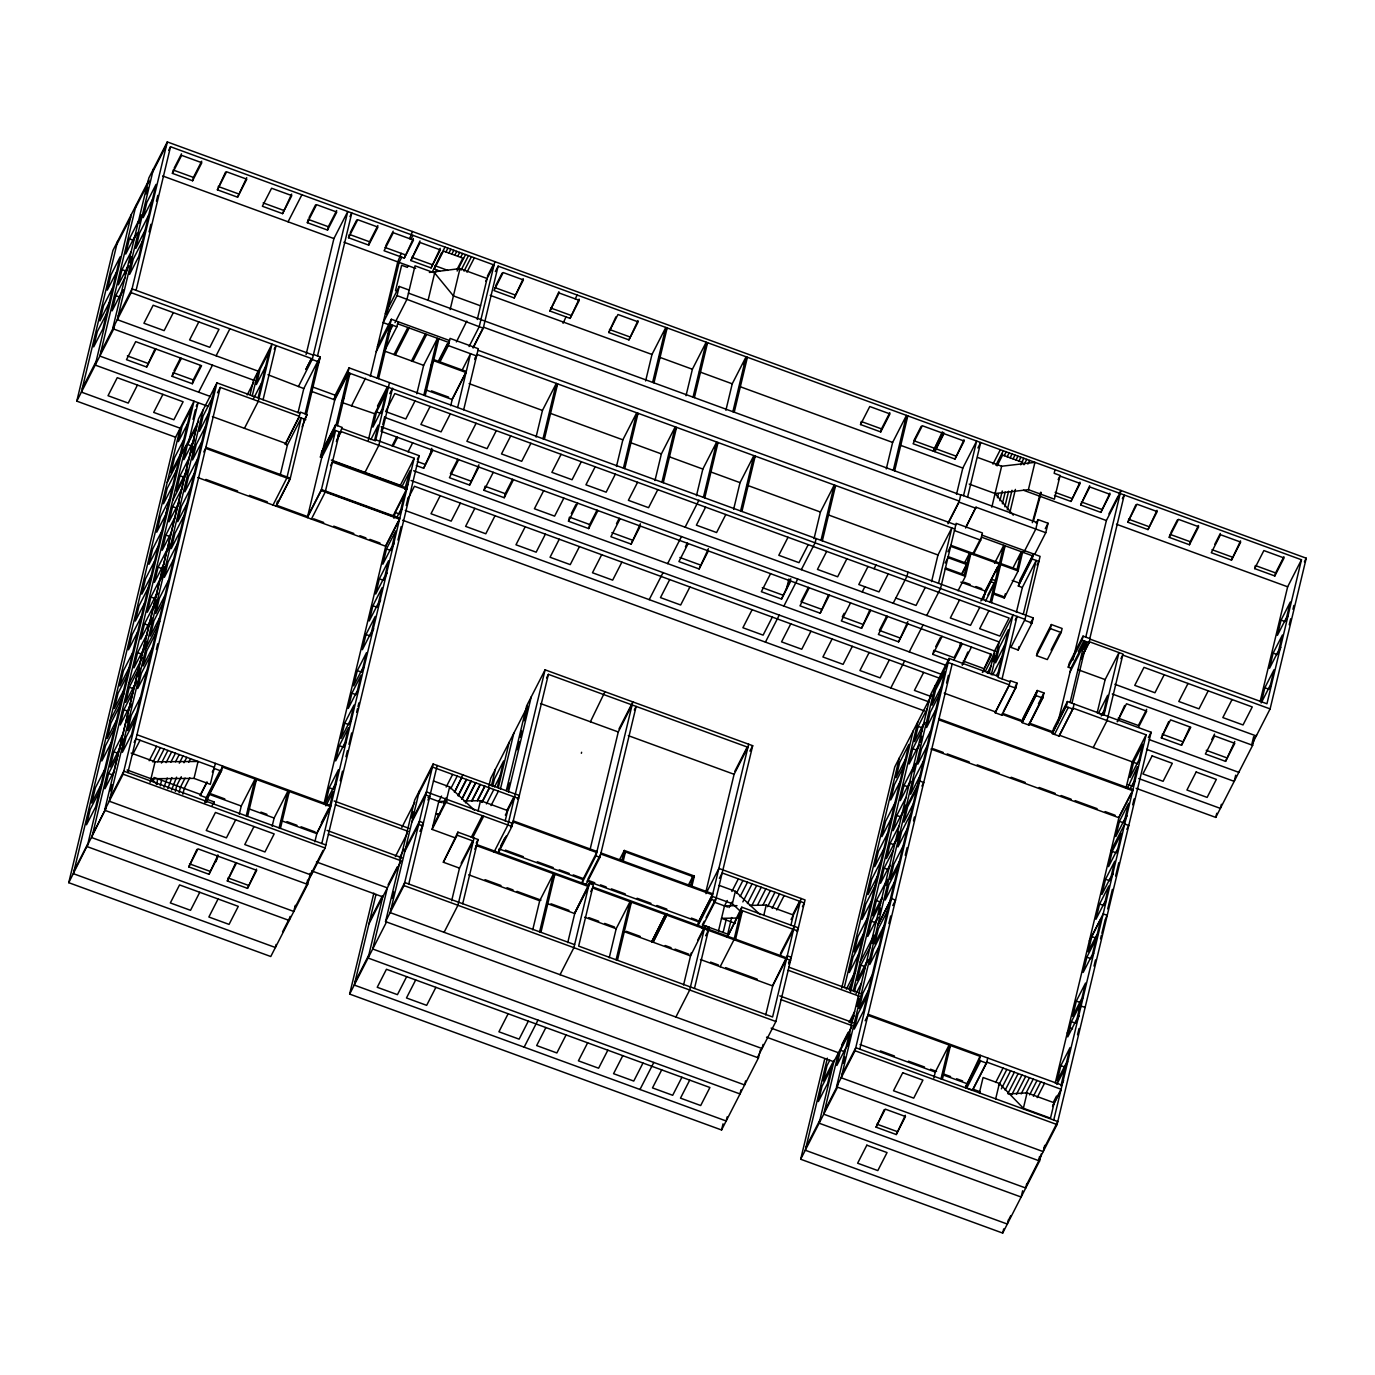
<?xml version="1.0" encoding="UTF-8"?>
<svg xmlns="http://www.w3.org/2000/svg" width="1375" height="1375" viewBox="0 0 1375 1375"><rect width="100%" height="100%" fill="white"/><g stroke="black" fill="none" stroke-linecap="round" stroke-linejoin="round"><path stroke-width="1.5" d="M290.194 916.386L289.214 920.477L87.192 846.639L194.03 401.191L175.588 437.233L76.794 401.139L112.939 250.422L148.912 180.125M117.545 241.416L81.4 392.116L180.194 428.227L73.356 873.675L275.378 947.495L276.1 944.453M131.381 214.38L95.236 365.097L207.934 406.278M136.005 205.356L99.859 356.073L210.667 396.584M124.987 277.595L115.758 295.608L112.114 310.853L121.327 292.823M131.227 251.591L121.997 269.603L118.336 284.848L127.566 266.819M138.6 220.808L129.37 238.838L125.727 254.066L134.939 236.053M125.125 274.897L128.803 265.684M254.564 380.531L112.698 328.677L148.844 177.959L167.286 141.917L1306.25 558.198L1270.105 708.916L1251.662 744.958L1253.639 736.691M129.594 262.711L131.089 256.455M139.098 223.094L141.092 214.741M146.094 193.892L147.606 187.636M153.45 168.953L117.305 319.67L258.173 371.164L252.192 396.137M112.698 328.677L131.141 292.634L167.286 141.917M149.067 231.894L150.889 224.28M156.441 201.128L157.816 195.405M136.091 290.348L170.517 146.747L494.02 264.98L485.719 281.205M172.408 173.37L181.62 155.358L201.833 162.731L192.603 180.761L172.408 173.37L173.198 170.019L193.411 177.409L201.713 161.184M200.613 365.544L193.239 379.964L173.027 372.591L172.133 376.338L192.328 383.728L201.558 365.698L135.695 341.636L126.483 359.666L146.678 367.039L154.963 348.872M192.603 180.761L193.411 177.409M217.388 189.819L226.6 171.789L246.812 179.18L237.583 197.192L217.388 189.819L225.569 172.047M310.389 873.039L307.656 884.417L270.772 956.519L68.75 882.681L175.588 437.233M192.328 383.728L193.239 379.964M237.583 197.192L246.692 177.633M185.659 446.308L91.798 837.616L293.82 911.453L295.298 905.334M193.033 419.358L195.319 409.836M117.82 755.494L108.591 773.506L104.947 788.752L114.159 770.722L196.728 426.456L187.516 444.469L183.855 459.714L193.084 441.684M123.028 733.752L113.816 751.781L110.155 767.009L119.384 748.997M133.117 691.711L123.888 709.741L120.244 724.969L129.456 706.939M138.531 669.161L129.302 687.191L125.641 702.419L134.87 684.406M146.798 634.631L137.586 652.661L133.925 667.889L143.155 649.877M153.691 605.894L144.478 623.923L140.817 639.152L150.047 621.122M160.153 578.978L150.923 597.008L147.28 612.236L156.492 594.206M167.32 549.123L158.091 567.136L154.43 582.381L163.659 564.352M175.055 517.034L165.842 535.064L162.181 550.292L171.411 532.28M181.827 488.589L172.614 506.619L168.953 521.847L178.183 503.817M189.234 457.738L180.005 475.75L176.361 490.995L185.573 472.966M188.083 444.314L198.069 402.669L196.23 406.278M307.656 884.417L104.655 810.236L198.498 418.911L216.941 382.869L300.042 413.239M110.361 790.9L111.856 784.661M121.344 745.13L122.839 738.891M126.827 722.236L128.322 715.997M137.809 676.466L139.803 668.147M144.787 647.384L146.266 641.18M150.253 624.611L151.731 618.389M154.223 608.042L156.2 599.758M161.167 579.047L164.158 566.62M168.128 550.034L169.623 543.83M191.503 452.598L192.998 446.342M203.105 409.905L109.261 801.213L311.283 875.05L312.28 870.873M214.998 386.684L131.622 734.319L122.392 752.331L126.053 737.103L135.283 719.091M104.655 810.236L123.097 774.177L216.941 382.869M156.372 649.464L157.73 643.758M127.875 772.612L220.258 387.389L299.303 416.281L285.261 444.228L287.409 445.019L301.245 417.983L286.842 478.019L273.023 505.055M282.562 213.641L291.792 195.611L271.597 188.237L262.367 206.25L282.562 213.641L291.672 194.064M150.098 782.478L155.048 761.802L198.069 761.475L194.012 778.388L150.992 778.714L127.102 769.983M153.158 781.241L154.069 777.477L200.527 794.458L206.989 781.842M156.492 784.489L157.833 778.852M250.078 394.745L253.567 380.17L272.009 344.128L258.294 401.294L244.458 428.33M160.256 785.881L161.614 780.227M164.02 787.256L167.217 778.009M258.105 397.805L269.259 351.295L260.03 369.325L256.386 384.553L265.598 366.523M167.802 788.631L171.909 777.58M263.072 399.73L276.048 345.606L274.209 349.198M307.347 222.698L316.577 204.669L336.772 212.059L327.542 230.072L307.347 222.698L308.155 219.347L328.35 226.72L336.652 210.513M171.566 790.006L176.602 777.167M175.347 791.381L176.688 785.744L181.294 776.738M179.111 792.756L180.469 787.119L185.075 778.113M182.875 794.148L184.233 788.511L189.767 777.683M327.542 230.072L328.35 226.72M222.613 766.03L221.392 771.1L207.556 798.136L200.286 795.472L200.527 794.458M305.095 413.858L317.642 361.522L303.806 388.558L267.953 374.739M306.092 354.578L333.919 238.563L347.755 211.527L312.262 359.545L318.983 362.003L317.144 365.613M280.088 475.544L287.409 445.019M218.195 856.247L208.983 874.277L188.77 866.886L196.883 849.423M298.014 412.706L303.806 388.558M205.219 801.745L206.216 797.637L220.052 770.602M277.475 501.136L276.255 506.223L290.073 479.188L304.477 419.152M206.25 801.264L206.731 799.236L214.002 801.883L213.52 803.911M215.342 763.366L210.306 784.334L194.012 778.388M206.577 802.244L210.375 790.47M285.261 444.228L299.097 417.192L300.317 412.105L307.037 414.58L302.139 426.852M317.522 355.953L351.794 213.005L349.955 216.614M348.528 237.737L357.741 219.725L377.953 227.098L368.723 245.128L348.528 237.737L349.319 234.386L369.531 241.777L377.833 225.552M306.436 414.356L320.203 356.933L313.483 354.475M208.983 874.277L218.006 855.009M216.116 861.644L217.611 855.405M368.723 245.128L369.531 241.777M321.75 457.566L307.364 517.602L321.2 490.566L335.586 430.53L321.75 457.566L320.409 457.067L321.63 451.997L335.466 424.961L342.203 427.419L336.359 441.512M335.242 394.9L334.108 399.627L348.081 372.041M322.231 452.22L334.778 399.867L348.614 372.831L336.067 425.184L321.63 451.997M239.302 814.223L241.261 806.025L255.097 779.006L246.245 815.873M320.409 457.067L334.245 430.031L335.466 424.961M349.078 367.864L347.944 372.591L1024.994 619.317L1010.917 647.367L1018.188 650.031L1032.023 622.995L1033.244 617.925L349.078 367.864L335.173 395.209L312.005 386.736M188.77 866.886L198 848.856L256.73 870.323L247.5 888.353L227.305 880.962L235.417 863.5M337.408 425.666L349.972 373.33L348.116 376.939M247.586 816.372L256.438 779.487L254.598 783.097M341.894 402.462L374.67 413.738L388.506 386.702M247.5 888.353L256.541 869.086M370.305 376.372L397.753 261.886L401.225 253.361M395.519 290.778L401.637 265.272L407.412 267.369L407.842 265.581M404.284 258.122L413.497 240.092L393.302 232.719L384.072 250.748L404.284 258.122L413.377 238.545M377.231 378.159L391.359 319.258L449.539 340.519M389.177 324.809L383.195 322.627L397.031 295.591L399.214 286.447L409.183 290.091M412.397 231.498L409.63 238.683M378.572 378.658L391.48 324.827L389.641 328.436M272.147 826.238L274.123 818.039L287.959 791.003L279.108 827.888M410.902 260.545L420.114 242.516L440.327 249.906L431.097 267.919L410.902 260.545L419.994 240.969M368.311 440.292L374.67 413.738M376.527 411.898L372.883 427.127L382.095 409.114L385.756 393.869L376.527 411.898L380.566 413.377L383.333 407.963M383.952 352.017L396.877 326.786L398.08 321.716M280.448 828.386L289.3 791.502L286.533 796.916M374.602 440.395L378.245 425.15L370.872 439.57M389.486 382.645L375.53 440.825L341.928 428.553M381.373 430.444L382.284 426.628M382.766 424.617L384.691 416.608M431.097 267.919L440.206 248.359M439.691 271.064L434.191 269.053L441.461 253.086M428.089 300.317L434.655 272.989L415.009 265.822L407 299.234L395.003 322.661M416.814 393.783L423.637 365.355L437.473 338.319L423.827 395.192M314.841 841.844L317.058 832.631L329.038 809.205M324.019 803.584L385.98 545.222L397.977 521.795M326.614 492.044L392.923 516.278L393.164 515.264M329.244 787.72L325.583 802.966L334.812 784.936L338.456 769.708L329.244 787.72L333.283 789.198L336.05 783.802M339.316 745.68L335.672 760.925L344.884 742.895L348.545 727.667L339.316 745.68L343.372 747.158L346.139 741.761M344.73 723.13L341.086 738.375L350.298 720.345L353.959 705.117L344.73 723.13L348.769 724.608L351.536 719.211M351.914 693.172L348.27 708.417L357.483 690.388L361.144 675.159L351.914 693.172L355.953 694.65L357.809 691.041M357.328 670.622L353.667 685.867L362.897 667.837L366.541 652.609L357.328 670.622L361.367 672.1L364.134 666.703M365.991 634.477L362.347 649.705L371.559 631.692L375.22 616.447L365.991 634.477L370.03 635.955L373.725 628.736M372.883 605.739L369.239 620.967L378.452 602.938L382.113 587.709L372.883 605.739L376.922 607.217L380.617 599.998M379.345 578.823L375.684 594.052L384.914 576.039L388.558 560.794L379.345 578.823L383.384 580.302L387.08 573.083M386.495 548.969L382.852 564.197L392.081 546.167L395.725 530.939L386.495 548.969L390.552 550.447L394.23 543.228M393.886 518.22L395.244 512.497L404.473 494.484L400.812 509.712L397.134 516.914M307.673 879.88L306.659 884.056L325.119 848.014L419.203 455.692L375.77 439.811M425.167 395.673L438.814 338.8M329.605 806.678L333.248 791.433L325.875 805.853M321.802 843.494L414.184 458.27L341.189 431.595L336.583 440.602M450.141 309.564L459.972 268.589L487.094 278.506L477.28 319.481M340.227 780.708L342.495 771.186M345.967 756.748L347.445 750.561M348.941 744.373L351.673 732.944M356.623 712.302L357.534 708.503M357.998 706.595L358.875 702.917M397.942 540.031L401.156 526.625M406.227 505.484L408.048 497.853M440.017 361.814L448.319 345.589L450.055 338.387L478.328 348.717L463.684 409.767M416.298 465.575L423.637 468.273L431.991 449.78M430.289 454.489L431.784 448.319M397.031 295.591L483.244 328.213L498.128 266.148L1301.472 559.763L1266.942 703.777L1090.238 639.203M450.708 405.728L452.203 399.541L466.039 372.505L433.572 360.645L430.805 366.042M457.634 407.55L470.542 353.719L462.241 369.944M494.828 261.628L479.205 326.734L469.064 346.552M514.181 297.963L523.411 279.933L503.216 272.559L493.986 290.572L514.181 297.963L523.222 278.695M458.666 459.68L449.436 477.692L469.631 485.083L478.912 464.802M760.409 1049.761L758.45 1057.908L721.566 1129.992L349.645 994.073L373.863 893.114M375.994 894.403L354.252 985.067L726.172 1120.986L727.152 1116.861M513.477 479.703L504.247 497.733L484.052 490.342L485.014 486.286L505.227 493.659L512.6 479.239M758.45 1057.908L385.55 921.611L414.7 800.044L433.142 764.002L519.338 795.506L517.498 799.116M392.236 898.184L393.731 891.963M411.486 817.97L412.981 811.748M419.306 791.038L390.156 912.605L762.077 1048.541L763.056 1044.416M385.55 921.611L403.992 885.569L433.142 764.002M408.77 884.005L437.181 765.48M504.247 497.733L505.227 493.659M549.88 311.008L559.092 292.978L579.305 300.369L570.075 318.381L549.88 311.008L558.903 291.741M455.091 837.805L432.094 829.4L438.78 801.47L441.547 796.056M432.094 829.4L445.913 802.364L449.642 786.878L433.469 780.966M563.062 323.297L566.002 316.903M536.061 437.078L542.455 410.438L556.291 383.402L543.022 438.745M570.075 318.381L579.116 299.114M462.773 774.83L454.661 792.292M544.363 439.244L557.631 383.9L555.792 387.492M443.334 862.228L457.17 835.192L473.327 841.105L459.491 868.141L443.334 862.228L457.892 832.15L478.088 839.523L462.705 903.719M457.17 835.192L457.892 832.15M451.67 900.745L459.491 868.141M478.036 811.044L480.528 800.68L507.65 810.597L505.175 820.961M474.048 838.045L457.927 905.283L444.091 932.319M488.761 786.603L490.737 778.319L527.639 706.234M491.391 785.864L495.361 769.312M492.645 786.517L494.467 778.903L503.68 760.873L497.509 786.672M498.266 787.823L509.197 742.277M608.73 332.509L617.959 314.497L638.155 321.87L628.925 339.9L608.73 332.509L615.914 316.852M500.397 789.164L513.803 733.27M597.919 510.572L588.689 528.584L568.494 521.211L569.456 517.138L589.669 524.528L597.042 510.108M506.292 790.745L526.642 705.873L545.084 669.831L752.692 745.697L715.481 900.883L701.645 927.919M507.77 789.044L509.266 782.822M517.206 749.702L519.2 741.417M520.18 737.275L521.675 731.07M524.167 720.723L527.141 708.297M508.423 792.086L531.248 696.85M545.084 669.831L507.873 825L494.038 852.036M498.077 853.514L511.912 826.478L548.402 674.352L747.931 747.278L734.095 774.297L706.028 891.292M628.925 339.9L637.966 320.633M588.689 528.584L589.669 524.528M616.464 466.469L622.858 439.828L636.694 412.792L623.425 468.136M645.631 380.927L651.973 354.475L665.809 327.439L652.627 382.387M624.766 468.634L638.034 413.273L636.195 416.883M653.967 382.869L667.15 327.92L664.383 333.334M532.727 929.809L539.705 900.763L553.541 873.727L539.602 931.82M620.142 518.684L610.913 536.714L631.108 544.087L640.389 523.806M581.367 753.294L581.608 752.28M540.942 932.319L554.881 874.225L553.042 877.834M654.981 480.545L661.375 453.905L675.211 426.869L661.942 482.212M604.948 691.711L590.391 721.789M663.283 482.711L676.552 427.35L674.712 430.959M686.022 395.691L692.381 369.239L706.2 342.203L693.034 397.152M694.375 397.633L707.558 342.702L705.702 346.294M567.755 942.614L574.716 913.567L588.552 886.531L475.905 845.419M634.305 710.016L636.144 706.423L599.947 857.33L586.111 884.366L582.072 882.887L582.88 879.536L596.716 852.5L513.013 821.906L511.156 825.516M590.047 849.63L618.269 731.964L632.105 704.945M801.023 898.459L772.595 1016.984L578.652 946.103L593.33 884.95L589.273 883.489L573.891 947.667L560.055 974.703M582.072 882.887L595.908 855.852L632.827 701.886L618.991 728.922M696.472 495.705L702.848 469.064L716.684 442.028L703.416 497.372M704.756 497.87L718.042 442.509L715.275 447.923M725.897 410.266L732.239 383.814L746.075 356.778L732.892 411.709M621.861 860.595L624.302 850.438L694.341 876.03L691.9 886.188M623.219 861.094L625.402 851.95L692.742 876.562L690.559 885.706M734.233 412.208L747.416 357.259L743.72 364.478M688.153 543.555L678.923 561.567L699.119 568.958L708.4 548.677M609.228 957.773L616.189 928.727L630.025 901.691L616.103 959.784M617.444 960.266L631.383 902.172L628.616 907.586M733.631 509.3L740.025 482.642L753.861 455.606L740.592 510.967M741.933 511.448L755.202 456.105L752.434 461.502M665.827 913.67L651.75 941.72L665.827 913.67L592.831 886.995M667.184 914.152L653.091 942.202L667.184 914.152L786.775 957.877M683.581 984.947L690.542 955.9L704.619 927.85M690.783 954.869L691.264 952.841M587.847 879.209L600.755 853.978L712.525 894.833L698.706 921.869L697.606 926.441L711.442 899.405L748.653 744.219M770.567 573.667L761.355 591.697L781.55 599.07L790.831 578.789M694.478 988.436L709.139 927.283L705.1 925.805L689.717 990L675.881 1017.036M786.448 589.222L788.906 578.978M718.541 930.772L724.505 905.902L727.272 900.487M814.034 538.673L820.428 512.033L834.264 484.997L820.995 540.341M816.131 538.57L815.169 542.644L801.333 569.663M723.113 932.456L726.103 920.012M740.128 911.041L732.377 903.736L735.35 891.309L719.194 885.397M727.702 934.123L731.672 917.538M796.52 931.459L798.359 927.867L741.795 907.191L727.237 937.269L741.073 910.233L797.637 930.909M822.336 540.839L835.605 485.495L833.766 489.087M741.795 907.191L734.009 939.692L720.173 966.728M735.591 939.159L742.414 910.731L740.575 914.323M860.544 424.548L869.773 406.519L889.969 413.909L880.739 431.939L860.544 424.548L861.266 421.506L881.478 428.88L889.78 412.672M809.222 587.795L799.992 605.825L820.205 613.198L828.558 594.722M763.761 915.475L766.236 905.111L793.375 915.028L790.883 925.392M880.739 431.939L881.478 428.88M721.566 1129.992L723.044 1123.822M886.291 468.892L892.633 442.423L906.469 415.387L893.286 470.336M740.987 1089.842L740.008 1093.95L368.087 958.031L382.748 896.878L311.798 870.959M745.594 1080.87L744.614 1084.944L372.711 949.008L387.372 887.872L316.422 861.936M894.644 470.834L907.827 415.886L905.059 421.3M765.72 1014.956L772.698 985.927L786.534 958.891M772.939 984.895L787.256 955.831L791.295 957.309L788.528 962.723M850.558 602.903L841.345 620.933L861.541 628.306L869.894 609.83M757.453 1057.547L775.895 1021.505L805.062 899.938L718.867 868.433L705.959 893.664M933.281 451.138L942.511 433.108L922.316 425.734L913.086 443.747L933.281 451.138L942.322 431.87M934.759 451.67L943.989 433.658L964.184 441.031L954.972 459.061L934.759 451.67L943.8 432.403M907.981 572.138L907.019 576.211L893.183 603.247M887.597 616.447L878.384 634.459L898.58 641.85L907.861 621.569M954.972 459.061L963.995 439.794M931.58 581.642L937.973 554.984L951.809 527.948L938.541 583.309M956.502 494.381L962.809 468.067L976.645 441.048L963.531 495.687M1041.305 1153.797L1039.586 1160.981L1002.684 1233.083L800.68 1159.245L824.691 1059.077M841.723 988.127L894.764 766.923L931.666 694.822M947.994 523.738L959.062 502.116L960.833 494.691L1037.334 522.655M827.372 1058.148L805.286 1150.239L1007.308 1224.059L1008.305 1219.9M844.267 987.697L899.37 757.9M967.57 497.148L980.684 442.509L977.917 447.923M849.836 990.756L908.927 744.408L899.697 762.42L896.053 777.666L905.266 759.636M834.247 1060.108L819.122 1123.203L1021.144 1197.041L1022.639 1190.767M850.661 991.702L913.206 730.881M949.403 660.43L932.869 654.38L933.848 650.323L954.044 657.697L961.417 643.294M853.239 991.152L917.83 721.858M849.698 1032.247L840.469 1050.259L836.825 1065.505L846.038 1047.475M854.477 991.891L855.955 985.737L865.167 967.725M870.117 947.1L860.888 965.13L857.244 980.358L866.456 962.328M880.636 903.186L871.423 921.216L867.763 936.444L876.992 918.431M885.586 882.578L876.373 900.608L872.712 915.836L881.942 897.806M893.389 850.059L884.159 868.089L880.516 883.317L889.728 865.288M899.336 825.275L890.106 843.305L886.445 858.533L895.675 840.52M906.005 797.414L896.792 815.444L893.131 830.672L902.361 812.659M913.223 767.353L903.994 785.383L900.35 800.611L909.563 782.598M922.006 730.692L912.794 748.722L909.133 763.95L918.363 745.92M927.369 708.366L918.156 726.378L914.495 741.623L923.725 723.594M1039.586 1160.981L836.567 1086.8L930.669 694.461L949.111 658.419L998.267 676.38M965.611 528.034L976.009 507.203L1045.773 532.692L1048.042 523.256L1038.073 519.612L1036.217 523.205M843.305 1063.253L844.8 1056.997M847.292 1046.564L850.3 1034.052M856.934 1006.414L858.877 998.284M872.059 943.336L874.053 935.017L860.217 962.053M879.003 914.392L880.481 908.188M885.93 885.5L887.408 879.312M896.809 840.108L898.786 831.858M903.753 811.181L905.248 804.942M913.223 771.667L915.217 763.348M920.219 742.552L921.714 736.312M935.275 685.455L841.191 1077.777L1043.195 1151.614L1044.708 1145.358M958.048 590.769L965.422 576.348L970.853 553.695L969.014 557.305M836.567 1086.8L855.027 1050.741L949.111 658.419M973.311 554.589L980.702 540.169L982.42 532.967L956.158 523.359L940.552 588.466L926.716 615.502M888.869 923.587L890.691 915.973M905.248 855.267L907.087 847.653M913.516 820.841L914.427 817.025M946.584 682.945L948.406 675.331M859.788 1049.177L952.17 663.953M991.805 507.203L1001.636 466.228L1034.945 462.361L1028.397 489.672L995.088 493.539L969.203 484.086M960.059 645.339L960.661 642.795M997.442 497.716L998.388 493.814M999.917 500.741L1002.255 490.978M967.811 652.042L962.225 665.105L971.455 647.092M1002.375 503.766L1005.194 492.061M1004.85 506.791L1008.597 491.184M983.469 599.363L985.445 591.113L999.281 564.077L950.658 546.322L947.891 551.719M1007.308 509.816L1012 490.291M982.111 599.913L991.959 579.356L995.311 580.594M1009.783 512.841L1015.403 489.414M990.138 602.164L1003.784 545.291L994.555 563.32M991.495 602.663L1005.125 545.789L1002.358 551.203M990.791 654.019L982.438 672.495L991.65 654.466L381.047 431.303M876.064 1127.156L885.294 1109.144L905.489 1116.517L896.259 1134.547L876.064 1127.156L884.177 1109.694M992.63 593.742L1004.3 598.005L1005.297 593.828M989.175 673.613L994.555 650.994L1013.014 614.952L998.027 677.411L1010.006 681.777M993.094 661.598L994.572 655.445M991.306 674.747L999.178 641.97L384.759 417.416M1004.3 598.005L1018.136 570.969L1022.639 552.183L1018.944 559.402M1032.333 522.672L1040.6 492.233M1033.502 520.85L1041.288 492.473M1023.275 614.281L1036.183 560.45L1022.347 587.486L1018.308 586.008L1032.866 555.93L981.423 537.127M1038.073 519.612L1035.805 529.048L1023.808 552.475M1016.383 612.322L1022.347 587.486M1002.066 678.872L1017.053 616.413L1015.197 620.022M1016.022 687.294L1001.963 715.223L995.225 712.766L995.448 711.872L1009.284 684.836L948.131 662.492L934.312 689.511M1010.917 647.367L1011.158 646.353M1018.308 586.008L1032.144 558.972L1033.364 553.902L1019.528 580.938M1055.02 469.683L1054.161 473.292L1060.073 475.458L1054.402 499.177L1028.397 489.672M896.259 1134.547L905.3 1115.28M1001.963 715.223L1002.427 713.316L1022.622 720.689L1036.458 693.653M1009.061 685.73L1010.281 680.659L1017.019 683.117L1015.798 688.188L1009.061 685.73L995.225 712.766M1018.188 650.031L1018.995 646.645M1054.419 495.413L1070.953 501.445L1079.977 482.178M933.848 1078.034L935.275 1072.053L949.111 1045.017L940.998 1078.859M1036.544 655.634L1037.523 651.578L1051.359 624.542L1062.119 628.478L1061.156 632.534L1047.32 659.57L1036.544 655.634L1050.38 628.598L1051.359 624.542M1022.175 722.614L1023.378 717.527L1037.214 690.491L1043.952 692.966L1042.731 698.036L1028.895 725.072L1022.175 722.614L1035.994 695.578L1037.214 690.491M942.356 1079.358L950.469 1045.516L947.702 1050.93M1080.647 504.986L1089.877 486.973L1110.072 494.347L1100.842 512.377L1080.647 504.986L1089.67 485.719M1028.895 725.072L1043.195 696.128M1100.842 512.377L1109.883 493.109M965.422 1087.487L980.478 1055.381L979.258 1060.452L965.422 1087.487L972.692 1090.152L986.528 1063.116L987.748 1058.045M1074.116 703.983L1072.895 709.07L1059.077 736.089L1052.339 733.631L1053.559 728.561L1067.378 701.525L1151.133 732.256L1057.031 1124.578L1038.589 1160.62L1039.586 1156.444M1070.077 702.505L1084.789 641.18L1070.953 668.216L1068.255 667.236L1069.234 663.162L1083.07 636.127L1090.341 638.791L1081.059 659.072M1057.719 723.37L1070.953 668.216M1072.93 659.983L1106.377 520.541L1120.195 493.505M1059.077 736.089L1073.119 708.159L1146.114 734.834L1053.731 1120.058M1067.378 701.525L1066.175 706.595L1072.895 709.07M1068.255 667.236L1082.091 640.2L1083.07 636.127M1085.769 637.123L1120.934 490.463L1118.975 494.295M1071.967 703.192L1086.68 641.867L1083.912 647.281M979.378 1092.884L983.073 1077.502L999.367 1083.448L1023.378 1108.267L1050.5 1118.184L1054.195 1102.784L1027.056 1092.867L1008.15 1093.984M1089.808 638.602L1124.252 494.983L1122.395 498.592M1127.792 522.225L1137.005 504.195L1157.217 511.586L1147.987 529.598L1127.792 522.225L1135.888 504.762M995.672 1098.848L999.367 1083.448M1097.147 712.92L1105.139 679.594L1118.975 652.575L1103.988 715.034M1147.987 529.598L1157.011 510.331M1023.378 1108.267L1027.056 1092.867M1124.63 705.513L1117.291 721.789L1126.52 703.759L1146.716 711.15L1138.414 727.375M1169.266 537.384L1178.495 519.355L1198.691 526.745L1189.461 544.758L1169.266 537.384L1169.987 534.342L1190.2 541.716L1198.502 525.491M1002.684 1233.083L1003.698 1228.906M1026.747 1183.841L1025.75 1188.017L823.728 1114.197L838.475 1052.752L771.152 1028.139M1055.244 1083.053L1118.889 817.73L1132.725 790.694L938.781 719.812M1125.953 788.288L1132.278 761.87L1146.114 734.834M1060.847 1065.591L1057.186 1080.836L1066.416 1062.806L1070.077 1047.578L1060.847 1065.591L1064.886 1067.069L1067.653 1061.672M1071.383 1021.694L1067.722 1036.922L1076.952 1018.892L1080.595 1003.664L1071.383 1021.694L1075.422 1023.172L1079.1 1015.953M1076.316 1001.069L1072.672 1016.314L1081.884 998.284L1085.545 983.056L1076.316 1001.069L1080.355 1002.547L1083.122 997.15M1086.852 957.172L1083.191 972.4L1092.42 954.37L1096.081 939.142L1086.852 957.172L1090.891 958.65M1091.802 936.547L1088.141 951.775L1097.37 933.762L1101.014 918.534L1091.802 936.547L1095.841 938.025L1097.68 934.416M1099.588 904.028L1095.944 919.273L1105.156 901.244L1108.817 886.016L1099.588 904.028L1103.627 905.506L1106.394 900.109M1105.534 879.244L1101.891 894.489L1111.103 876.459L1114.764 861.231L1105.534 879.244L1109.573 880.722L1113.269 873.52M1112.22 851.383L1108.559 866.628L1117.789 848.598L1121.45 833.37L1112.22 851.383L1116.259 852.861L1118.098 849.269M1119.422 821.322L1115.778 836.567L1124.991 818.538L1128.652 803.309L1119.422 821.322L1123.461 822.8L1127.156 815.598M1127.311 788.477L1137.452 766.648L1133.791 781.877L1130.095 789.095M1133.584 762.334L1129.923 777.562L1139.153 759.55L1142.797 744.305L1133.584 762.334L1137.623 763.812M1189.461 544.758L1190.2 541.716M1061.466 1083.431L1065.127 1068.186L1056.825 1084.411M1077.553 1034.722L1079.014 1028.569M1094.002 966.092L1095.48 959.956M1100.55 938.833L1101.409 935.241M1101.856 933.333L1105.259 919.187M1107.717 908.892L1112.392 889.384M1115.606 876.03L1118.803 862.709M1132.691 804.788L1134.1 798.944M1161.342 737.877L1170.555 719.864L1190.767 727.237L1181.538 745.267L1161.342 737.877L1168.664 721.617M1181.538 745.267L1189.787 727.186M1231.484 560.123L1240.714 542.094L1220.502 534.72L1211.289 552.733L1231.484 560.123L1240.525 540.856M1254.653 568.597L1263.866 550.567L1284.078 557.958L1274.848 575.97L1254.653 568.597L1255.375 565.538L1275.587 572.928L1283.889 556.703M1225.572 761.355L1234.802 743.342L1214.606 735.952L1205.377 753.981L1225.572 761.355L1234.75 741.486M1136.111 788.305L1215.758 817.403L1216.755 813.278M1274.848 575.97L1275.587 572.928M1221.361 804.272L1220.364 808.397L1138.741 778.559M1235.695 775.173L1234.2 781.361L1146.595 749.341M1239.064 771.341L1238.823 772.355L1149.225 739.612M1260.119 701.594L1287.653 586.798L1301.472 559.763M1261.648 701.061L1264.845 687.723L1274.075 669.694L1270.414 684.939L1261.202 702.952M1273.147 653.091L1269.503 668.319L1278.716 650.306L1282.377 635.078L1273.147 653.091L1277.203 654.569L1280.881 647.367M1281.07 620.091L1277.409 635.336L1286.639 617.306L1290.283 602.078L1281.07 620.091L1285.109 621.569L1287.877 616.172M1215.758 817.403L1252.642 745.319L1254.636 737.052M1256.509 734.92L1256.269 735.952L1114.902 684.286M1289.252 624.714L1290.678 618.784M1292.964 609.263L1293.875 605.464M152.728 171.995L166.564 144.977M116.823 244.458L130.659 217.422M135.266 208.416L149.102 181.38M168.678 150.356L170.517 146.747M152.402 199.65L143.172 217.662L146.833 202.434L156.062 184.405L138.789 256.42L129.559 274.433L133.22 259.205L142.433 241.175M116.497 272.095L107.284 290.125L110.928 274.88L120.158 256.867L102.884 328.866L93.672 346.895L97.316 331.65L106.545 313.637M137.105 233.114L133.427 240.316L129.37 238.838M148.672 215.188L139.459 233.2L135.798 248.445L145.028 230.416M112.767 287.633L103.555 305.663L99.894 320.891L109.123 302.861M174.127 168.214L181.5 153.811M123.492 289.884L119.797 297.086L115.758 295.608M118.216 315.906L132.034 288.87L313.311 355.128M82.311 388.369L96.147 361.333M100.753 352.327L114.589 325.291L113.678 329.038L76.794 401.139M173.353 312.606L164.141 330.636L143.928 323.245L153.158 305.233L219.003 329.295L209.791 347.325L189.578 339.934L198.808 321.922M137.448 385.069L128.236 403.081L108.023 395.708L117.253 377.678L183.116 401.758L173.886 419.77L153.691 412.397L162.903 394.367M146.678 367.039L155.908 349.027M173.955 370.786L180.417 358.17M172.133 376.338L181.362 358.325M216.098 355.781L229.934 328.745M198.636 392.184L212.472 365.148M288.062 221.805L301.898 194.769M187.619 423.603L178.389 441.616L182.05 426.388L191.262 408.358L95.717 806.764L86.505 824.794L90.148 809.566L99.378 791.536M183.769 439.639L174.539 457.669L170.895 472.897L180.108 454.884M167.217 482.367L198.567 421.077M212.266 398.045L203.053 416.075L199.392 431.303L208.622 413.291M176.361 470.508L167.148 488.52L163.488 503.766L172.717 485.736M217.491 392.803L220.258 387.389M191.727 445.431L194.494 440.017M309.083 217.542L315.528 204.927M205.391 426.697L196.178 444.727L192.517 459.955L201.747 441.925M187.739 470.027L184.044 477.228L180.005 475.75M172.666 500.448L186.502 473.413M197.759 458.58L188.53 476.609L184.869 491.838L194.098 473.808M161.855 531.042L152.625 549.055L148.981 564.283L158.194 546.27M203.792 451.928L205.631 448.336L290.073 479.188M179.42 502.683L176.653 508.097L172.614 506.619M190.592 488.434L181.362 506.464L177.719 521.692L186.931 503.68M154.688 560.897L145.475 578.909L141.814 594.155L151.044 576.125M184.13 515.35L174.917 533.38L171.256 548.608L180.486 530.595M148.242 587.812L139.012 605.825L135.352 621.07L144.581 603.041M247.173 394.952L253.636 382.336M177.238 544.087L168.025 562.117L164.364 577.345L173.594 559.333M141.35 616.55L132.12 634.562L128.459 649.808L137.689 631.778M253.447 398.802L261.748 382.577M157.73 593.072L154.963 598.486L150.923 597.008M168.575 580.25L159.345 598.28L155.702 613.508L164.914 595.478M132.67 652.695L123.441 670.725L119.797 685.953L129.009 667.941M152.213 618.183L148.517 625.384L144.478 623.923M350.247 232.598L356.709 219.983M163.161 602.8L153.948 620.812L150.287 636.058L159.517 618.028M127.256 675.245L118.044 693.275L114.383 708.503L123.612 690.491M145.32 646.92L141.625 654.139L137.586 652.661M145.922 648.364L159.758 621.328M110.017 720.827L123.853 693.791M128.459 684.784L142.295 657.748M155.977 632.758L146.764 650.788L143.103 666.016L152.333 647.986M120.072 705.203L110.859 723.233L107.198 738.461L116.428 720.448M137.036 681.45L133.341 688.669L129.302 687.191M150.58 655.308L141.35 673.32L137.689 688.566L146.919 670.536M114.675 727.753L105.445 745.783L101.802 761.011L111.014 742.998M131.622 704L127.927 711.202L123.888 709.741M306.092 368.895L310.716 359.872M305.938 369.548L311.472 358.738M298.427 386.581L312.417 358.892L131.141 292.634M140.491 697.348L131.261 715.378L127.617 730.606L136.83 712.577M104.586 769.794L95.356 787.823L91.713 803.052L100.925 785.039M318.364 360.542L320.203 356.933M120.622 747.845L117.855 753.259L113.816 751.781M318.209 361.195L320.048 357.586M316.834 364.873L319.602 359.477M114.486 771.392L112.63 774.984L108.591 773.506M385.808 245.592L393.181 231.172M134.131 742.38L135.988 738.77L214.363 767.422M110 798.17L123.819 771.134L325.841 844.972M132.636 754.669L140.027 740.248M304.27 419.977L307.037 414.58M74.095 870.616L87.931 843.58M92.538 834.573L106.373 807.537L68.75 882.681M401.758 257.211L399.111 262.384L386.736 313.981L385.395 313.483L399.214 286.447M410.988 239.181L412.947 235.348M149.205 760.736L156.578 746.316M152.986 762.111L160.359 747.691M341.688 401.741L344.455 396.344M157.678 761.681L164.123 749.066M341.447 402.755L344.214 397.358M161.442 763.056L167.905 750.441M377.455 346.586L391.359 319.258M166.134 762.644L171.669 751.816M376.234 351.673L390.139 324.328L396.877 326.786M351.484 405.969L365.475 378.28M388.214 334.331L392.837 325.325M170.827 762.214L175.433 753.208M337.786 435.617L339.625 432.008L325.239 492.044L311.403 519.08M175.519 761.784L179.214 754.583M330.567 465.678L332.423 462.086L406.759 489.259M179.3 763.159L182.978 755.958M432.077 272.302L445.002 247.07M434.191 269.053L443.42 251.041L463.581 258.414M183.992 762.747L186.759 757.333M434.981 273.453L436.752 269.998M445.964 251.969L447.923 248.136M394.006 354.527L407.842 327.491M395.347 355.008L409.183 327.972M448.903 253.034L450.863 249.219M188.684 762.317L190.523 758.708M451.842 254.117L453.802 250.284M377.489 406.072L386.719 388.042M454.781 255.183L456.741 251.35M457.72 256.266L459.68 252.433M389.778 393.577L392.545 388.18L378.83 445.363L364.994 472.381M460.659 257.331L462.619 253.498M457.05 269.483L462.584 258.672M457.136 271.03L465.541 254.581M411.503 360.92L425.339 333.884M412.861 361.419L426.697 334.383M461.106 270.067L468.48 255.647M464.045 271.133L471.419 256.73M466.984 272.216L474.358 257.795M200.286 795.472L206.748 782.856M212.283 772.045L214.122 768.436L221.392 771.1M220.516 770.636L222.372 767.044L330.653 806.609L316.817 833.645L281.377 820.686M204.892 802.828L206.731 799.236M207.797 797.122L221.633 770.086M392.098 445.895L396.705 436.889M415.027 400.933L405.814 418.962L385.619 411.589L394.831 393.559L1009.112 618.062L999.883 636.092L979.688 628.702L988.9 610.689M392.975 446.359L397.581 437.353M438.986 360.009L447.288 343.784M439.381 360.336L447.683 344.128M212.162 805.492L214.002 801.883M438.9 362.381L449.041 342.547L397.598 323.744M487.386 276.169L492.869 265.461M456.397 341.928L466.795 321.08M495.361 271.562L498.128 266.148M430.117 406.45L420.887 424.48L441.1 431.853L450.312 413.841M408.048 451.877L412.672 442.853M495.636 285.725L502.098 273.109M414.184 458.27L400.348 485.306L331.323 460.075M401.947 486.63L410.248 470.405L404.748 489.242M473.344 347.016L483.484 327.198L959.303 501.102L948.234 522.723M473.103 348.03L483.244 328.213M417.364 459.302L419.203 455.692M235.658 819.844L226.428 837.856L206.233 830.483L215.445 812.453L274.175 833.92L264.962 851.95L244.767 844.559L253.98 826.53M405.986 488.108L407.825 484.498M199.753 892.289L190.541 910.319L170.328 902.928L179.558 884.916L238.287 906.366L229.058 924.395L208.862 917.005L218.075 898.992M452.444 398.527L465.352 373.295M392.923 516.278L407 488.228L332.664 461.072M475.114 358.016L476.97 354.406L954.8 529.048M474.753 359.545L476.592 355.936L448.319 345.589M402.05 508.578L399.283 513.975L395.244 512.497M407.963 498.902L414.425 486.286L940.173 678.442M423.637 468.273L432.867 450.244M227.305 880.962L236.534 862.95M457.789 459.216L450.416 473.636L470.611 481.009M476.111 423.259L466.881 441.289L487.094 448.663L496.306 430.65M440.206 495.722L430.994 513.734L451.189 521.125L460.419 503.095M469.631 485.083L478.861 467.053M575.231 298.873L577.191 295.041M510.727 435.909L501.497 453.939L521.709 461.312L530.922 443.3M474.822 508.372L465.609 526.384L485.805 533.775L495.017 515.745M484.052 490.342L493.264 472.33M321.303 822.886L328.677 808.483M312.005 872.008L323.073 850.369M282.562 931.837L289.936 917.417M294.559 908.411L308.395 881.375M561.086 454.317L551.873 472.347L572.069 479.738L581.298 461.708M525.198 526.78L515.969 544.792L536.164 552.183L545.394 534.153M543.641 490.737L534.411 508.75L554.623 516.141L563.836 498.111M418.584 794.08L432.42 767.044L518.616 798.548M401.861 827.441L414.769 802.209M412.62 818.967L426.456 791.931L512.652 823.436L510.795 827.045M411.881 822.009L425.717 794.973L429.756 796.452L427.917 800.061M395.347 856.625L407.344 833.198M571.312 513.545L575.919 504.522M595.169 466.778L585.939 484.808L606.152 492.181L615.364 474.152M559.264 539.223L550.052 557.253L570.247 564.627L579.459 546.614M568.494 521.211L577.706 503.181M399.386 858.103L404.009 849.08M405.556 848.427L419.392 821.391L423.431 822.869L421.575 826.461M404.817 851.469L418.653 824.433L422.692 825.911L419.925 831.325M369.652 920.872L382.559 895.641M388.094 884.83L397.323 866.8M368.93 923.914L401.208 860.836L328.281 834.195M446.17 787.05L452.616 774.434M443.369 803.137L446.136 797.741M450.742 788.717L457.205 776.102M432.816 826.358L446.652 799.322M390.895 909.563L404.731 882.527L574.612 944.625M354.991 982.008L368.827 954.972M349.645 994.073L386.53 921.972M454.403 792.206L461.777 777.786M458.064 795.678L466.348 779.453M458.322 795.781L466.623 779.556M461.708 799.15L470.938 781.138M461.983 799.253L471.213 781.223M465.369 802.622L475.509 782.805M465.644 802.725L475.784 782.908M471.797 800.697L480.098 784.472M472.055 800.8L480.356 784.575M616.498 523.634L619.266 518.237M637.587 482.281L628.375 500.311L648.57 507.684L657.783 489.672M601.683 554.727L592.47 572.756L612.666 580.147L621.895 562.117M477.297 800.577L484.67 786.156M477.572 800.662L484.945 786.242M481.869 802.244L489.259 787.823M482.144 802.347L489.517 787.927M546.562 677.944L548.402 674.352M494.502 786.93L500.036 776.102M486.458 803.911L493.831 789.491M471.281 837.306L482.35 815.684M472.639 837.805L483.691 816.166M461.141 863.277L472.209 841.655M491.03 805.595L498.403 791.175M406.656 976.663L397.444 994.658L377.231 987.284L386.444 969.272L709.913 1087.505L700.7 1105.534L680.488 1098.144L689.717 1080.114M476.248 843.133L478.088 839.523M474.788 849.234L476.627 845.625M631.108 544.087L640.337 526.075M415.68 979.962L406.467 997.958L426.663 1005.348L435.875 987.353M506.997 810.253L513.459 797.637M505.347 815.1L514.577 797.07M501.016 845.35L504.711 838.131M506.189 836.052L498.816 850.472L499.177 848.942L582.88 879.536M685.111 527.192L698.947 500.156M649.206 599.638L663.042 572.619M667.648 563.595L681.484 536.559M685.438 546.7L687.277 543.091M705.598 507.134L696.386 525.164L716.581 532.537L725.811 514.525M669.694 579.597L660.481 597.609L680.677 605L689.906 586.97M699.119 568.958L708.348 550.928M508.131 1013.753L498.919 1031.783L519.114 1039.156L528.327 1021.144M589.273 883.489L574.956 912.553L587.864 887.322M590.752 891.602L592.591 888.009L665.586 914.684M619.695 859.444L624.302 850.438M524.15 1047.148L537.986 1020.112M623.562 855.559L625.402 851.95M788.03 537.264L778.8 555.294L798.995 562.667L808.225 544.655M752.125 609.709L742.895 627.739L763.108 635.13L772.32 617.1M545.875 1027.555L536.663 1045.567L556.858 1052.958L566.087 1034.928M781.55 599.07L790.762 581.058M765.428 642.125L779.264 615.089M783.87 606.083L797.706 579.047M808.345 587.331L800.972 601.752L821.167 609.142M826.684 551.392L817.455 569.405L837.65 576.795L846.88 558.766M790.78 623.837L781.55 641.867L801.763 649.241L810.975 631.228M587.641 1042.817L578.411 1060.83L598.606 1068.22L607.836 1050.191M734.817 771.255L746.814 747.828M820.205 613.198L829.417 595.186M749.925 751.111L752.692 745.697M921.198 426.284L913.808 440.705L934.02 448.095M688.136 885.569L692.742 876.562M692.484 879.639L694.341 876.03M844.164 613.267L842.308 616.859L862.52 624.25M868.02 566.5L858.791 584.53L879.003 591.903L888.216 573.891M832.116 638.945L822.903 656.975L843.098 664.366L852.328 646.336M622.789 1055.656L613.559 1073.686L633.755 1081.059L642.984 1063.047M862.211 591.92L864.858 586.73M874.087 568.717L876.047 564.884M719.4 878.367L722.167 872.953L804.323 902.98L802.484 906.589M698.947 920.855L711.855 895.623M698.328 923.398L712.164 896.362L732.377 903.736M704.223 921.267L702.367 924.877L727.959 934.227M706.062 917.658L716.203 897.841M697.727 940.225L705.1 925.805M861.541 628.306L870.77 610.294M707.3 930.892L709.139 927.283M705.65 935.739L708.417 930.342M731.878 891.481L738.341 878.866M729.077 907.569L731.844 902.155M736.467 893.148L742.913 880.533M639.977 1089.481L653.812 1062.445M740.111 896.62L747.502 882.2M886.737 615.983L879.347 630.403L899.559 637.794M869.155 652.489L859.925 670.519L880.138 677.892L889.35 659.88M742.844 901.897L752.073 883.884M661.702 1069.888L652.489 1087.9L672.684 1095.291L681.914 1077.261M747.433 903.581L756.645 885.552M752.005 905.248L761.234 887.236M757.505 905.128L765.806 888.903M925.255 587.417L916.042 605.447L895.83 598.056M763.005 904.991L770.395 890.57M898.58 641.85L907.809 623.82M992.956 464.114L1000.347 449.711M767.594 906.675L774.967 892.255M945.175 563.045L947.942 557.631L966.797 564.523L962.191 573.547M995.895 465.197L1003.269 450.777M997.803 462.842L1002.409 453.836M965.869 527.02L976.009 507.203M997.064 465.884L1002.598 455.073L1022.794 462.464M772.166 908.342L779.539 893.922M1004.248 455.675L1006.208 451.842M1007.188 456.758L1009.147 452.925M776.755 910.009L784.128 895.589M890.811 687.947L904.647 660.911M909.253 651.905L923.089 624.869M1010.127 457.823L1012.086 453.991M1013.066 458.906L1015.025 455.073M1016.005 459.972L1017.964 456.139M964.906 562.22L969.513 553.214L964.322 574.836L945.467 567.944M1018.927 461.038L1020.886 457.222M961.503 574.32L967.038 563.509L948.183 556.617M973.122 553.352L980.495 538.931M1021.866 462.12L1023.825 458.287M1020.766 464.819L1022.605 461.209M792.722 914.684L799.167 902.069M791.072 919.531L800.284 901.502M1023.997 464.767L1026.764 459.353M1027.864 464.045L1029.703 460.436M959.544 599.947L950.331 617.977L970.527 625.35L979.756 607.337M935.688 646.714L940.294 637.708M923.656 672.409L914.427 690.422L930.961 696.472M932.869 654.38L942.098 636.367M780.484 953.425L794.32 926.389M779.763 956.467L793.581 929.431M788.717 963.961L790.573 960.369L666.927 915.183M985.686 590.098L997.683 566.672M980.891 600.978L991.959 579.356M996.927 571.794L1000.622 564.575L1018.136 570.969M953.992 659.966L962.294 643.741M987.937 595.014L993.472 584.186M941.17 687.191L931.958 705.203L935.602 689.975L944.831 671.945L863.5 1011.072L854.27 1029.084L857.931 1013.856L867.144 995.827M985.48 601.15L994.709 583.12L991.341 581.9M924.962 722.459L922.195 727.856L918.156 726.378M939.469 694.289L930.239 712.302L926.595 727.547L935.808 709.517M903.564 766.734L894.352 784.764L890.691 799.992L899.92 781.98M919.6 744.786L916.833 750.2L912.794 748.722M1012.997 567.909L1021.298 551.702L1017.036 569.473L950.898 545.308M1058.131 479.652L1059.97 476.042L1080.166 483.433L1070.953 501.445M930.669 730.95L921.456 748.98L917.795 764.208L927.025 746.178M894.781 803.395L885.552 821.425L881.908 836.653L891.12 818.641M908.961 785.056L910.8 781.447M923.467 761.011L914.237 779.041L910.594 794.269L919.806 776.239M887.562 833.456L878.35 851.486L874.689 866.714L883.919 848.702M1045.275 528.653L1048.042 523.256M1034.705 554.314L1045.773 532.692M904.527 809.703L900.831 816.922L896.792 815.444M905.884 808.036L919.72 781L923.759 782.478L921.903 786.087M916.781 788.872L907.569 806.902L903.908 822.13L913.137 804.1M880.877 861.317L871.664 879.347L868.003 894.575L877.233 876.562M895.073 842.978L896.913 839.369M1037.025 565.039L1038.881 561.43L1032.144 558.972M910.834 813.656L901.622 831.669L897.961 846.914L907.191 828.884M874.947 886.102L865.717 904.131L862.073 919.359L871.286 901.347M985.411 671.172L994.623 653.159M987.302 673.2L990.997 665.998M890.209 865.545L888.198 869.567L884.159 868.089M1004.798 644.823L995.569 662.836L999.23 647.608L1008.459 629.578L998.267 672.031L996.428 675.641M903.048 846.175L893.819 864.188L890.175 879.433L899.387 861.403M867.144 918.62L857.914 936.65L854.27 951.878L863.483 933.848M992.698 674.833L1001.928 656.803M898.098 866.783L888.869 884.812L885.225 900.041L894.438 882.028M882.252 898.477L880.413 902.069L876.373 900.608M862.194 939.245L852.981 957.258L849.32 972.503L858.55 954.473M878.23 917.28L875.462 922.694L871.423 921.216M1030.477 623.322L1033.244 617.925M877.852 924.928L891.67 897.892M877.68 925.65L891.516 898.614L895.555 900.092L892.788 905.489M846.347 989.175L855.611 971.059M887.562 910.697L878.35 928.709L874.689 943.955L883.919 925.925M848.908 988.556L851.675 983.142M882.63 931.305L873.4 949.334L869.739 964.563L878.969 946.55M868.622 959.389L864.927 966.608L860.888 965.13M855.989 993.764L861.523 982.953M1015.18 686.727L1017.019 683.117M1003.355 711.511L1016.262 686.28M872.094 975.219L862.864 993.231L859.22 1008.477L868.433 990.447M1108.92 513.923L1118.064 496.083M829.744 1060.28L826.977 1065.694L823.316 1080.922L832.545 1062.909L827.595 1083.517L818.366 1101.547L822.027 1086.302L831.256 1068.289M849.097 1022.433L854.631 1011.622M850.489 1022.966L854.184 1015.764M841.758 1044.88L848.22 1032.264M851.641 1026.987L833.852 1061.758L766.545 1037.163M1051.067 650.1L1059.352 633.892M865.133 1020.748L867.9 1015.352L980.22 1056.395M1023.12 718.661L1036.939 691.625M1036.217 694.667L1022.381 721.703L1002.186 714.33M841.912 1074.734L855.748 1047.698L1057.77 1121.536L1043.934 1148.572M806.025 1147.18L819.844 1120.161M824.467 1111.138L838.303 1084.102M800.68 1159.245L837.564 1087.161M1038.417 703.777L1043.952 692.966M1042.955 697.142L1029.119 724.178L1052.545 732.737M1078.378 651.544L1083.912 640.716M1070.059 671.98L1083.895 644.944M1083.93 649.223L1085.769 645.631M1083.156 654.448L1089.619 641.833L1123.014 654.053L1107.064 720.569L1093.228 747.605M1066.622 704.688L1052.786 731.723L1029.359 723.147M1052.339 733.631L1066.381 705.702M1054.487 734.422L1068.323 707.386M1170.916 532.537L1177.378 519.922M1120.917 658.659L1122.773 655.067L1270.105 708.916M1101.255 715.945L1104.022 710.531L1107.683 695.303L1098.453 713.316L1102.492 714.794L1105.259 709.397M1214.778 544.294L1220.312 533.466M1164.178 674.747L1154.948 692.759L1134.753 685.386L1143.983 667.356L1252.264 706.939L1243.034 724.952L1222.839 717.578L1232.052 699.548M1146.681 709.294L1138.38 725.519L1118.167 718.128M965.663 1086.473L979.498 1059.438M966.763 1087.986L980.598 1060.95M1148.366 737.67L1151.133 732.256M1138.534 762.008L1140.391 758.398M1135.028 780.742L1132.261 786.139L1128.222 784.661M1119.13 816.716L1131.109 793.289M1188.017 683.461L1178.788 701.473L1199 708.864L1208.213 690.834M1110.897 851.022L1124.733 824.003L1128.772 825.481L1126.812 829.297M995.689 1082.469L1003.062 1068.048M998.542 1085.648L1006.827 1069.441M1001.378 1088.828L1010.608 1070.816M1005.159 1090.22L1014.372 1072.191M1007.995 1093.4L1018.153 1073.566M1089.344 940.913L1103.18 913.877L1107.219 915.355L1105.913 917.898M1011.777 1094.775L1021.917 1074.941M1016.469 1094.345L1025.681 1076.333M1021.161 1093.916L1029.463 1077.708M1091.819 956.845L1093.658 953.236M1025.853 1093.503L1033.227 1079.083M1029.617 1094.878L1037.008 1080.458M1211.787 739.509L1214.555 734.095M1304.411 561.808L1306.25 558.198M1033.398 1096.253L1040.772 1081.833M1067.241 1033.02L1069.905 1027.847L1072.586 1028.827M1079.117 1009.817L1081.077 1005.984L1085.116 1007.462M1037.163 1097.628L1044.536 1083.208M1060.864 1085.889L1063.631 1080.475M1053.783 1101.427L1056.55 1096.03M1052.803 1105.483L1061.105 1089.275L986.769 1062.102L972.933 1089.137L980.169 1091.784M1052.562 1106.514L1060.864 1090.289M1270.741 685.592L1268.884 689.202L1264.845 687.723M1008.958 1219.213L1010.797 1215.62M1026.472 1184.975L1040.308 1157.939M429.395 272.456L459.972 268.589M438.78 801.47L447.133 801.316M463.822 800.989L480.528 800.68M439.983 813.828L435.806 813.914L438.848 815.031M724.505 905.902L737.017 905.661M749.547 905.42L766.236 905.111M738.22 918.019L721.514 918.328L735.264 923.364M977.745 457.497L1001.636 466.228M218.195 186.467L238.391 193.841M263.175 202.898L283.37 210.289M384.88 247.397L405.075 254.77M411.692 257.194L431.905 264.567M434.998 265.702L447.855 270.411M494.725 287.53L514.92 294.92M550.602 307.966L570.814 315.339M609.469 329.467L629.664 336.858M935.498 448.628L955.694 456.019M1055.158 492.37L1071.675 498.403M1081.386 501.944L1101.581 509.334M1128.514 519.183L1148.709 526.556M1212.011 549.691L1232.223 557.081M490.222 295.35L651.973 354.475M659.175 357.105L692.381 369.239M699.497 371.834L732.239 383.814M739.63 386.512L892.633 442.423M899.886 445.07L962.809 468.067M1023.498 490.256L1106.377 520.541M1116.448 524.236L1287.653 586.798M162.662 175.966L333.919 238.563M343.939 242.223L415.645 268.434M480.545 305.817L453.423 295.9L434.655 272.989M408.461 293.133L960.764 495M959.062 502.116L975.769 508.217M477.967 350.247L955.797 524.889M981.905 535.098L1040.102 556.359L1024.753 620.348L1032.023 622.995M954.439 530.578L980.702 540.169M433.812 359.631L466.28 371.491M383.762 350.78L423.637 365.355M1012.206 580.473L1019.047 582.966M469.081 383.625L542.455 410.438M549.725 413.102L622.858 439.828M630.077 442.458L661.375 453.905M668.748 456.586L702.848 469.064M710.17 471.728L740.025 482.642M747.295 485.306L820.428 512.033M827.784 514.714L937.973 554.984M945.227 568.958L965.422 576.348M121.997 269.603L126.036 271.081M964.287 582.278L970.131 584.409M975.958 586.541L981.802 588.689M994.211 593.227L1003.2 596.509M960.816 582.123L985.445 591.113M431.441 390.844L448.628 397.134M425.477 389.778L452.203 399.541M1050.38 628.598L1061.156 632.534M1082.091 640.2L1089.361 642.847M1077.742 669.591L1105.139 679.594M310.956 391.153L334.778 399.867M381.133 426.8L995.552 651.355M1112.289 694.014L1252.642 745.319M299.097 417.192L305.834 419.65M334.245 430.031L340.983 432.489M417.278 461.519L424.617 464.2M611.892 532.641L632.087 540.031M679.903 557.511L700.098 564.884M762.317 587.623L782.53 595.014M963.205 661.048L983.4 668.439M127.377 355.902L147.572 363.275M1162.219 734.233L1182.414 741.606M1206.253 750.32L1226.448 757.711M1035.994 695.578L1042.731 698.036M413.634 470.766L947.495 665.878M411.039 480.511L940.878 674.163M212.42 416.625L285.467 443.317M944.247 693.155L995.448 711.872M1059.283 735.195L1132.278 761.87M405.264 510.486L929.053 701.92M205.889 447.322L290.331 478.173L276.495 505.209L307.605 516.587L321.441 489.552L399.816 518.203M321.2 490.566L399.575 519.217L385.739 546.253L197.742 477.537M402.669 520.231L924.413 710.927M939.022 718.798L1132.966 789.68M187.516 444.469L191.555 445.947M205.906 479.411L237.6 490.995M249.494 495.344L267.317 501.858M313.655 518.787L323.692 522.466M333.747 526.144L353.839 533.483M359.872 535.683L365.887 537.883M369.909 539.361L379.964 543.022M933.195 748.756L943.181 752.417M947.186 753.878L969.169 761.905M977.178 764.844L999.161 772.87M1011.158 777.253L1025.166 782.375M1039.156 787.48L1055.141 793.341M1061.139 795.523L1071.142 799.184M1075.147 800.645L1097.13 808.672M1105.139 811.594L1115.125 815.255M930.944 749.048L1118.889 817.73M903.994 785.383L908.033 786.861M165.842 535.064L169.881 536.542M540.547 703.57L618.269 731.964M628.289 735.642L734.095 774.297M158.091 567.136L162.13 568.614M890.106 843.305L894.145 844.783M513.253 820.892L596.956 851.486M600.995 852.964L712.783 893.819M595.908 855.852L599.947 857.33M445.913 802.364L511.912 826.478M711.442 899.405L715.481 900.883M428.003 797.534L441.839 802.587M713.728 901.948L727.547 907.019M505.398 850.111L523.325 856.677M537.281 861.764L553.231 867.591M559.212 869.791L569.164 873.417M573.152 874.878L583.12 878.522M589.05 880.688L594.756 882.767M600.445 884.847L606.134 886.944M611.359 888.852L625.23 893.905M637.106 898.253L650.977 903.323M656.923 905.489L666.823 909.116M691.35 918.087L697.039 920.167M586.919 881.014L698.706 921.869M476.884 844.611L588.792 885.517M334.108 800.972L408.994 828.334M788.82 967.158L860.097 993.214M335.345 804.736L408.272 831.394M788.098 970.217L859.358 996.256M136.95 734.714L330.894 805.595M868.158 1014.32L1062.084 1085.202M485.031 879.673L501.016 885.517M507.014 887.717L513.013 889.9M517 891.361L540.994 900.127M550.98 903.788L568.958 910.353M588.861 917.623L598.727 921.233M604.656 923.398L614.505 927.008M626.347 931.322L640.166 936.375M651.991 940.706L653.348 941.188M665.173 945.519L671.086 947.667M675.022 949.111L688.806 954.164M710.566 962.105L718.438 964.992M725.691 967.639L757.195 979.155M979.258 1060.452L986.528 1063.116M468.72 874.827L539.705 900.763M546.992 903.427L574.716 913.567M584.667 917.194L616.189 928.727M623.58 931.425L690.542 955.9M700.477 959.527L772.698 985.927M131.158 753.07L155.048 761.802M327.044 830.414L401.93 857.794M779.78 995.895L853.033 1022.656M781.034 999.659L852.294 1025.716M210.787 793.787L224.813 798.927M260.906 812.109L266.922 814.309M286.98 821.631L297 825.309M301.022 826.77L315.047 831.892M208.536 794.08L241.261 806.025M248.514 808.689L274.123 818.039M880.395 1050.895L894.438 1056.017M908.462 1061.156L924.516 1067.017M930.531 1069.217L936.547 1071.417M944.573 1074.356L950.589 1076.556M956.605 1078.756L962.62 1080.939M123.097 774.177L325.119 848.014M860.011 1044.553L935.275 1072.053M942.58 1074.734L966.384 1083.431M403.992 885.569L775.895 1021.505M855.027 1050.741L1057.031 1124.578M840.469 1050.259L844.508 1051.737M189.509 863.844L209.705 871.217M228.027 877.92L248.239 885.311M876.786 1124.114L896.998 1131.505M150.992 778.714L157.145 784.334M735.35 891.309L760.152 914.633M449.642 786.878L474.444 810.202M995.088 493.539L1013.272 515.161M160.377 516.983L156.716 532.211L165.945 514.181L169.606 498.953L160.377 516.983M902.739 1072.741L893.509 1090.753L913.722 1098.144L922.934 1080.114L902.739 1072.741M866.834 1145.186L857.622 1163.216L877.817 1170.589L887.047 1152.577L866.834 1145.186M1152.113 755.906L1142.9 773.936L1163.095 781.309L1172.308 763.297L1152.113 755.906M1196.147 771.994L1186.934 790.023L1207.13 797.414L1216.359 779.384L1196.147 771.994"/></g></svg>
